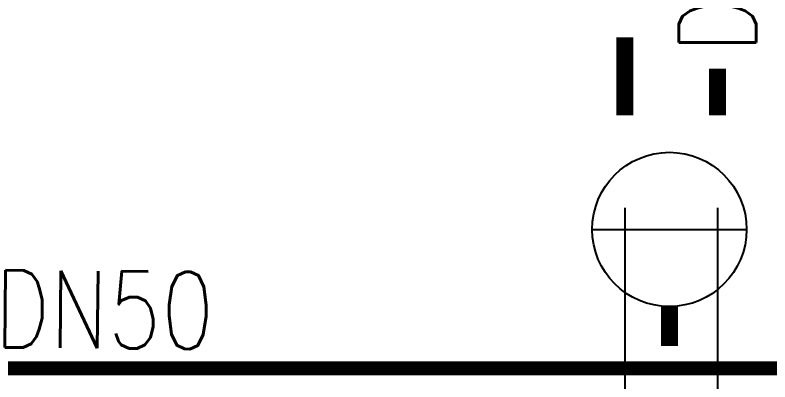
# Model space of a CAD drawing. Extents: x 27938 to 1507990, y 110129 to 923079.
# Drawn here: x 858967 to 861411, y 670163 to 671352 of the extents above; entities that cross this region are included whole.
import ezdxf

# ---------------------------------------------------------------- set-up
doc = ezdxf.new("R2010")
doc.units = 0
doc.header["$LTSCALE"] = 1000
doc.header["$MEASUREMENT"] = 0
for name, color, linetype in [('PIPE-凝结', 150, 'N'), ('PIPE-废水', 31, 'TG_F'), ('PIPE-污水', 2, 'W'), ('TEXT_凝结', 7, 'Continuous'), ('TEXT_废水', 7, 'Continuous'), ('TWT_DIM', 3, 'Continuous'), ('WELL_污水', 2, 'Continuous')]:
    doc.layers.add(name, color=color, linetype=linetype)
doc.styles.add('_TCH_DIM_T3', font='SIMPLEX.shx', dxfattribs={"width": 0.494118, "bigfont": 'GBCBIG.shx'})
doc.styles.add('_TWT_PIPEDN', font='SIMPLEX', dxfattribs={"width": 0.8, "height": 3.5, "bigfont": 'HZTXT'})
doc.styles.get("Standard").update_dxf_attribs({"font": 'gbenor.shx', "bigfont": 'gbcbig.shx'})
doc.styles.add('TG_LINETYPE', font='SIMPLEX', dxfattribs={"width": 0.8, "height": 3, "bigfont": 'HZTXT'})
doc.linetypes.add('N', pattern='A,3,-0.2,["N",Standard,S=0.25,R=0,X=-0.1,Y=-0.115],-0.2', length=3.4)
doc.linetypes.add('TG_F', pattern='A,2,-0.3,["F",TG_LINETYPE,S=0.1,R=0,X=-0.23,Y=-0.15],0', length=2.3)
doc.linetypes.add('W', pattern='A,3,-0.2,["W",Standard,S=0.25,R=0,X=-0.1,Y=-0.115],-0.2', length=3.4)
doc.dimstyles.new('_TWT_ARCH&&100', dxfattribs={"dimtxt": 297.5, "dimasz": 100, "dimexe": 250, "dimexo": 300, "dimgap": 126.25, "dimtad": 1, "dimdec": 0, "dimzin": 0, "dimdsep": 46, "dimtxsty": '_TCH_DIM_T3', "dimblk": 'ARCHTICK', "dimcen": 0.09, "dimclrt": 7, "dimazin": 2, "dimtfac": 1, "dimtdec": 0, "dimtix": 1, "dimtmove": 2, "dimatfit": 3, "dimfxl": 1, "dimtolj": 1, "dimtzin": 0, "dimarcsym": 0})

# ---------------------------------------------------------------- blocks, each defined once
blk = doc.blocks.new('$TWTSYS$00000190')
blk.add_line((0, 0.5, 0), (0, -0.5, 0))
blk.add_circle((0, 0, 0), 0.5)
blk = doc.blocks.new('_ArchTick')
at = {"color": 0, "linetype": 'ByBlock', "const_width": 0.4}
blk.add_lwpolyline([(-0.5, -0.5), (0.5, 0.5)], dxfattribs=at)
blk = doc.blocks.new('*D1514')
at = {"layer": 'Defpoints', "color": 0}
for p in [(860941.6, 671026.7), (861241.6, 671026.7), (861241.6, 667647.9)]:
    blk.add_point(p, dxfattribs=at)
at = {"layer": 'TWT_DIM', "color": 0, "lineweight": -2}
for p, q in [((860941.6, 670726.7), (860941.6, 667397.9)), ((861241.6, 670726.7), (861241.6, 667397.9)), ((860941.6, 667647.9), (861241.6, 667647.9))]:
    blk.add_line(p, q, dxfattribs=at)
at = {"layer": 'TWT_DIM', "color": 0, "lineweight": -2, "xscale": 100, "yscale": 100, "zscale": 100, "rotation": 180}
blk.add_blockref('_ArchTick', (860941.6, 667647.9), dxfattribs=at)
at = {"layer": 'TWT_DIM', "color": 0, "lineweight": -2, "xscale": 100, "yscale": 100, "zscale": 100}
blk.add_blockref('_ArchTick', (861241.6, 667647.9), dxfattribs=at)
at = {"layer": 'TWT_DIM', "color": 7, "insert": (860652.6, 668172.9), "char_height": 297.5, "attachment_point": 5, "style": '_TCH_DIM_T3'}
blk.add_mtext('\\A1;300', dxfattribs=at)
blk = doc.blocks.new('*D1515')
at = {"layer": 'Defpoints', "color": 0}
for p in [(861241.6, 671026.7), (861676.6, 671026.7), (861676.6, 667647.9)]:
    blk.add_point(p, dxfattribs=at)
at = {"layer": 'TWT_DIM', "color": 0, "lineweight": -2}
for p, q in [((861241.6, 670726.7), (861241.6, 667397.9)), ((861676.6, 670726.7), (861676.6, 667397.9)), ((861241.6, 667647.9), (861141.6, 667647.9)), ((861241.6, 667647.9), (861676.6, 667647.9)), ((861676.6, 667647.9), (861776.6, 667647.9))]:
    blk.add_line(p, q, dxfattribs=at)
at = {"layer": 'TWT_DIM', "color": 0, "lineweight": -2, "xscale": 100, "yscale": 100, "zscale": 100}
blk.add_blockref('_ArchTick', (861241.6, 667647.9), dxfattribs=at)
at = {"layer": 'TWT_DIM', "color": 0, "lineweight": -2, "xscale": 100, "yscale": 100, "zscale": 100, "rotation": 180}
blk.add_blockref('_ArchTick', (861676.6, 667647.9), dxfattribs=at)
at = {"layer": 'TWT_DIM', "color": 7, "insert": (861459.1, 667922.9), "char_height": 297.5, "attachment_point": 5, "style": '_TCH_DIM_T3'}
blk.add_mtext('\\A1;435', dxfattribs=at)

msp = doc.modelspace()

# ---------------------------------------------------------------- linework, layer by layer
at = {"layer": 'PIPE-凝结', "ltscale": 0.5, "const_width": 45}
msp.add_lwpolyline([(853216.6, 670207.2), (874966.6, 670207.2)], dxfattribs=at)
at = {"layer": 'PIPE-废水', "ltscale": 0.5, "const_width": 55}
for points in [[(860941.6, 671026.7), (860941.6, 671280.2)], [(861241.6, 671026.7), (861241.6, 671178.6)]]:
    msp.add_lwpolyline(points, dxfattribs=at)
at = {"layer": 'PIPE-污水', "const_width": 55}
msp.add_lwpolyline([(861085.9, 670407.2), (861086.1, 670279)], dxfattribs=at)

# ---------------------------------------------------------------- block references
at = {"layer": 'WELL_污水', "xscale": 500, "yscale": 500, "zscale": 500, "rotation": 90.00000000000001}
msp.add_blockref('$TWTSYS$00000190', (861085.6, 670657.2), dxfattribs=at)

# ---------------------------------------------------------------- texts
at = {"layer": 'TEXT_凝结', "style": '_TWT_PIPEDN', "width": 0.8}
msp.add_text('DN50', height=250, rotation=359.4828, dxfattribs=at).set_placement((858898.6, 670275.3))
at = {"layer": 'TEXT_废水', "style": '_TWT_PIPEDN', "width": 0.8}
msp.add_text('DN100', height=250, rotation=90, dxfattribs=at).set_placement((861366.6, 671228.6))

# ---------------------------------------------------------------- dimensions: what is measured, and where the dimension line sits
at = {"layer": 'TWT_DIM'}
dim = msp.add_linear_dim(base=(861241.6, 667647.9), p1=(860941.6, 671026.7), p2=(861241.6, 671026.7), angle=0, dimstyle='_TWT_ARCH&&100', dxfattribs=at)
dim.commit()
dim.dimension.update_dxf_attribs({"geometry": '*D1514', "text_midpoint": (860652.6, 668172.9), "dimtype": 129})
dim = msp.add_aligned_dim(p1=(861241.6, 671026.7), p2=(861676.6, 671026.7), distance=-3378.8, dimstyle='_TWT_ARCH&&100', dxfattribs=at)
dim.commit()
dim.dimension.update_dxf_attribs({"geometry": '*D1515', "text_midpoint": (861459.1, 667922.9)})

doc.saveas('drawing.dxf')
